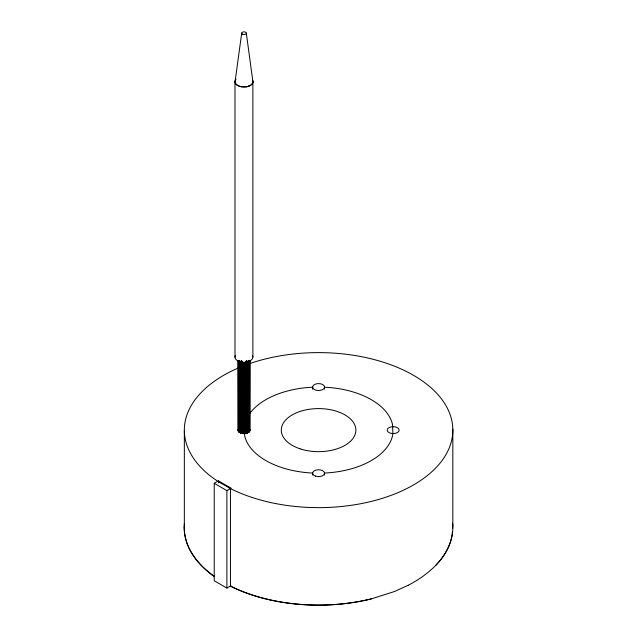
<?xml version="1.0" encoding="UTF-8"?>
<svg xmlns="http://www.w3.org/2000/svg" width="637" height="637" viewBox="0 0 637 637"><rect width="100%" height="100%" fill="white"/><g stroke="black" fill="none" stroke-linecap="round" stroke-linejoin="round"><path stroke-width="0.96" d="M252.881 356.959L252.881 81.52A8.95 5.168 0 0 0 252.65 80.517L252.594 80.334M235.356 80.573A8.95 5.168 0 0 0 241.686 86.903L246.511 86.863A17.868 10.311 0 0 0 248.135 86.481L248.653 86.075A8.95 5.168 0 0 0 250.046 85.454L250.46 85.215A8.95 5.168 0 0 0 251.527 84.418L251.822 84.124A8.95 5.168 0 0 0 252.491 83.184L252.65 82.858A8.95 5.168 0 0 0 252.881 81.855L252.881 81.52M248.645 86.314A17.868 10.311 0 0 0 250.038 85.7L250.046 85.454M246.511 86.863L246.519 86.624A8.95 5.168 0 0 0 248.143 86.242L248.653 86.075M252.523 80.429L252.674 80.756A17.868 10.311 0 0 1 252.897 81.759L252.897 82.101A17.868 10.311 0 0 1 252.666 83.105L252.507 83.431A17.868 10.311 0 0 1 251.83 84.371L251.527 84.657A17.868 10.311 0 0 1 250.46 85.462L250.038 85.7M235.053 81.91L241.678 33.196M392.902 433.566L392.527 435.74A74.585 43.061 0 0 1 328.318 472.813L324.544 473.068L324.544 475.059M238.557 428.717C236.208 435.302 251.838 435.27 249.425 428.685M238.206 429.29L238.214 430.97M249.712 431.106L249.831 360.725M249.784 430.954L249.8 429.33M249.473 431.488L249.473 360.383M249.306 431.687L249.441 360.431M249.218 431.79L249.306 360.59M452.62 523.216A134.248 77.507 0 0 1 435.676 565.473C427.753 573.499 418.35 579.981 408.349 585.196M248.908 432.077L249.019 360.884M248.629 432.3L248.733 361.115M248.796 432.165L248.908 360.972M248.486 432.396L248.629 361.195M230.944 585.714L226.891 588.062L214.231 580.753L214.231 483.316L218.451 480.879L231.112 488.189L226.891 490.625L214.231 483.316M248.295 432.515L248.374 360.375M408.19 585.276L394.391 591.55L371.339 598.884A134.248 77.507 0 0 1 231.167 586.558L230.283 586.088M246.519 86.624L245.954 86.712A8.95 5.168 0 0 1 244.218 86.847L243.629 86.847A8.95 5.168 0 0 1 241.893 86.712L241.327 86.624A8.95 5.168 0 0 1 235.372 80.174M243.915 433.566L243.915 362.461M241.917 433.351L241.917 361.259M240.547 432.929L240.452 361.792M239.934 432.65L239.934 361.545M214.661 576.573L213.1 575.506A134.248 77.507 0 0 1 184.34 526.839M214.494 576.66L212.933 575.593A134.248 77.507 0 0 1 184.356 523.542M239.456 432.356L239.401 361.219M239.162 432.141L239.162 361.036M239.034 432.037L238.994 360.892M238.947 431.958L238.827 360.741M238.748 431.759L238.7 360.598M238.644 431.647L238.572 360.454M238.294 431.138L238.174 360.741M246.328 33.196L252.897 81.663M452.827 429.155L452.827 526.592M392.902 433.646L392.527 424.505A74.585 43.061 0 0 0 328.318 387.431L324.544 387.216L324.544 389.207M312.624 389.207L312.624 387.216L308.849 387.431A74.585 43.061 0 0 0 249.672 413.644M312.616 475.059L312.616 473.068L308.849 472.813A74.585 43.061 0 0 1 244.64 435.74L244.266 362.461M249.863 360.375L249.847 430.795M249.608 360.813L249.593 431.321M249.163 360.741L249.075 431.934M248.486 361.29L248.43 432.427M248.215 360.47L248.151 432.595M248.096 361.521L248.016 432.666M247.928 361.609L247.865 432.746L247.801 361.673M247.713 361.712L247.634 432.857M247.562 361.784L247.49 432.913M247.403 361.848L247.403 432.953M247.315 361.888L247.244 433.017M247.172 361.935L247.076 433.072M246.981 433.104L246.981 361.02L246.83 433.152M246.734 361.091L246.734 433.184M246.638 361.123L246.559 433.232M246.487 361.163L246.487 433.256M246.384 361.187L246.28 433.303M246.201 361.235L246.201 433.319M246.121 361.251L246.017 433.359M245.914 361.298L245.914 433.383M245.834 361.306L245.755 433.415M245.651 361.338L245.651 433.431M245.54 362.349L245.54 433.455M245.46 362.357L245.38 433.478M245.269 362.381L245.269 433.486M245.165 362.397L245.078 433.51M244.998 362.413L244.998 433.518M244.887 362.429L244.887 433.526M244.775 362.437L244.696 433.542L244.608 362.445M244.497 362.453L244.497 433.558M244.385 362.461L244.385 433.558M244.106 362.461L244.106 433.566M243.828 362.461L243.828 433.566M243.605 362.461L243.716 433.566M243.525 362.453L243.525 433.558M243.438 362.453L243.438 433.55M243.223 362.437L243.326 433.542M243.135 362.429L243.135 433.534M242.944 362.413L243.047 433.526M242.832 362.397L242.832 433.502M242.753 362.389L242.753 433.494M242.562 362.365L242.665 433.478M242.45 362.349L242.45 433.455M242.291 361.33L242.371 433.439M242.187 361.314L242.187 433.407M242.084 361.298L242.084 433.383M241.821 361.235L241.821 433.327M241.638 361.195L241.718 433.303M241.558 361.179L241.558 433.264M241.359 361.123L241.463 433.24M241.288 361.099L241.288 433.192M241.112 361.044L241.208 433.168M241.017 361.02L241.017 433.104L240.866 361.951M240.778 361.92L240.778 433.025M240.611 361.856L240.682 432.985M240.364 432.857L240.3 361.72L240.229 432.794M240.061 361.609L240.149 432.754M239.783 361.458L239.862 432.603M239.663 361.386L239.719 432.523M239.512 361.29L239.584 432.443M239.265 361.115L239.337 432.268M238.533 360.399L238.533 431.496M238.405 360.781L238.421 431.353M238.127 360.383L238.142 430.795M234.989 81.504L234.989 357.277M230.451 488.571L230.451 586.008L231.327 586.47A134.248 77.507 0 0 0 371.498 598.796M226.891 490.625L226.891 588.062M218.451 480.879L218.451 482.87M184.34 431.09L184.34 528.527M250.015 363.488A134.248 77.507 0 0 1 425.85 383.514A134.248 77.507 0 0 1 410.507 486.612A134.248 77.507 0 0 1 231.327 489.033L218.762 481.954L213.1 478.068A134.248 77.507 0 0 1 238.15 368.067M452.477 531.752A134.248 77.507 0 0 1 435.509 565.56M452.66 526.68A134.248 77.507 0 0 1 452.66 528.368M235.563 79.856A8.95 5.168 0 0 1 236.048 79.243M252.499 355.621A8.95 5.168 0 0 1 243.923 362.286A8.95 5.168 0 0 1 235.372 355.613M324.552 387.065L324.536 387.296A5.964 3.448 0 0 1 318.572 390.505A5.964 3.448 0 0 1 312.632 387.28L312.616 387.057A5.964 3.448 0 0 1 318.588 383.617A5.964 3.448 0 0 1 324.552 387.065M393.164 426.679L392.774 426.686A5.964 3.448 0 0 0 387.2 430.126A5.964 3.448 0 0 0 392.774 433.558L393.164 433.566A5.964 3.448 0 0 0 399.136 430.126A5.964 3.448 0 0 0 393.164 426.679M315.434 476.11A5.964 3.448 0 0 0 324.544 473.299A5.964 3.448 0 0 0 315.769 470.146A5.964 3.448 0 0 0 315.434 476.11M299.939 448.767A37.288 21.531 0 0 0 355.876 430.126A37.288 21.531 0 0 0 299.939 411.478A37.288 21.531 0 0 0 299.939 448.767M242.355 34.143A2.325 1.346 0 0 0 246.248 33.538A2.325 1.346 0 0 0 243.398 31.898A2.325 1.346 0 0 0 242.355 34.143"/></g></svg>
